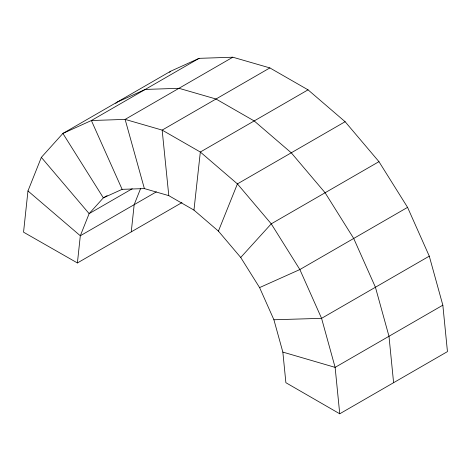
<?xml version="1.0" encoding="UTF-8"?>
<svg xmlns="http://www.w3.org/2000/svg" width="471" height="471" viewBox="0 0 471 471"><rect width="100%" height="100%" fill="white"/><g stroke="black" fill="none" stroke-linecap="round" stroke-linejoin="round"><path stroke-width="0.71" d="M77.403 262.953L80.317 235.765L89.137 213.634L103.349 197.849L122.124 189.336L144.373 188.588L168.795 195.648L193.964 210.107L218.414 231.12L240.722 257.46L259.586 287.593L273.904 319.762L282.847 352.09L285.885 382.699L339.738 413.791L447.45 351.607L442.84 305.184L429.281 256.153L407.568 207.364L378.955 161.659L345.125 121.712L308.04 89.843L269.865 67.918L232.827 57.209L199.086 58.345L170.608 71.256L62.896 133.44L41.342 157.379L27.966 190.943L23.55 232.179L77.403 262.953L181.947 202.595M131.262 231.856L134.17 204.667L140.582 188.577M193.964 210.107L200.328 152.027L308.04 89.843M218.414 231.12L237.413 183.896L345.125 121.712M115.772 103.437L116.749 102.348L145.227 89.437L178.974 88.301L216.006 99.01L254.181 120.935L291.266 152.804L325.102 192.751L353.709 238.456L375.428 287.245L388.987 336.282L393.597 382.699M169.625 72.346L170.608 71.256M240.722 257.46L271.249 223.843L378.955 161.659M199.086 58.345L91.374 120.529L62.896 133.44L103.349 197.849L107.147 195.653M232.827 57.209L125.115 119.393L91.374 120.529L122.124 189.336M269.865 67.918L162.154 130.102L125.115 119.393L144.373 188.588M132.216 188.759L89.137 213.634L41.342 157.379M156.348 191.868L80.317 235.765L27.966 190.943M407.568 207.364L299.856 269.547L259.586 287.593M429.281 256.153L321.575 318.337L273.904 319.762M442.84 305.184L335.128 367.374L282.847 352.09M168.795 195.648L162.154 130.102L200.328 152.027L237.413 183.896L271.249 223.843L299.856 269.547L321.575 318.337L335.128 367.374L339.738 413.791"/></g></svg>
